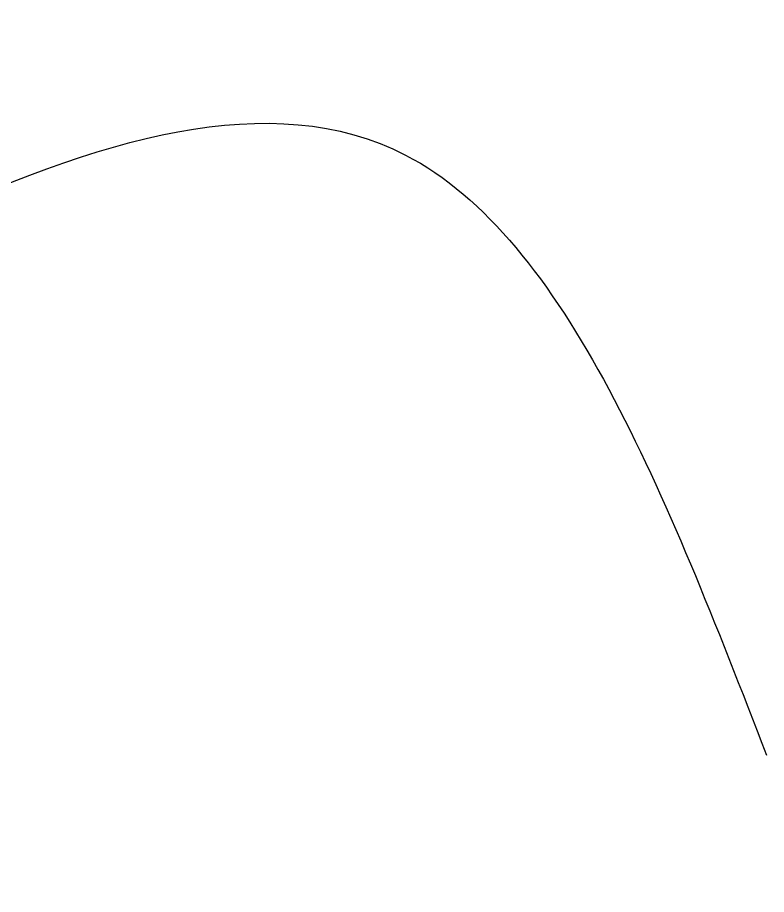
# Model space of a CAD drawing. Header units: millimetres. Extents: x -853228 to -744682, y -17776 to 32484.
# Drawn here: x -774048 to -744682, y -1881 to 32484 of the extents above; entities that cross this region are included whole.
import ezdxf
from ezdxf.xclip import XClip

# ---------------------------------------------------------------- set-up
doc = ezdxf.new("R2010")
doc.units = ezdxf.units.MM
doc.header["$XCLIPFRAME"] = 0
doc.linetypes.add('DASH', pattern=[6.35, 3.175, -3.175])
doc.layers.add('000 - WIPEOUT', color=250, linetype='Continuous')
doc.layers.add('A04_TUBE SERIES', color=2, linetype='Continuous')
doc.layers.add('Q-SPCQ', color=2, linetype='Continuous', lineweight=9)
doc.layers.add('Q-SPCQ-HDLN', color=2, linetype='DASH', lineweight=9)

# ---------------------------------------------------------------- blocks, each defined once
blk = doc.blocks.new('DPA_Speciality_PlatformScreenDoor - Length_135300-12767973-4180-01 LOWER PLATFORM LEVEL - REFLECTED CEILING PLAN')
at = {"layer": 'Q-SPCQ', "linetype": 'DASH'}
blk.add_line((1000, 1650), (134300, 1650), dxfattribs=at)
at = {"layer": 'Q-SPCQ-HDLN'}
for p, q in [((135200, 0), (-100, 0)), ((135200, -330), (-100, -330)), ((135200, -400), (-100, -400))]:
    blk.add_line(p, q, dxfattribs=at)
blk = doc.blocks.new('C-1-PP19-AR-4180-01-B_20250908-040939_EXDOWNLIGHT')
at = {"layer": 'Q-SPCQ', "rotation": 180}
blk.add_blockref('DPA_Speciality_PlatformScreenDoor - Length_135300-12767973-4180-01 LOWER PLATFORM LEVEL - REFLECTED CEILING PLAN', (27650, -3810), dxfattribs=at)
blk = doc.blocks.new('*U886')
blk.add_wipeout([(-25, 0), (25, 0), (25, 67400), (-25, 67400)]).dxf.layer = '000 - WIPEOUT'
at = {"layer": 'A04_TUBE SERIES', "color": 0}
blk.add_lwpolyline([(-25, 0), (25, 0), (25, 67400), (-25, 67400)], close=True, dxfattribs=at)
blk.add_attdef('EXTR.OVL-LENGTH_', (-25, -59), '', height=5)
blk = doc.blocks.new('*U887')
blk.add_wipeout([(-25, 0), (25, 0), (25, 67400), (-25, 67400)]).dxf.layer = '000 - WIPEOUT'
at = {"layer": 'A04_TUBE SERIES', "color": 0}
blk.add_lwpolyline([(-25, 0), (25, 0), (25, 67400), (-25, 67400)], close=True, dxfattribs=at)
blk.add_attdef('EXTR.OVL-LENGTH_', (-25, -59), '', height=5)
blk = doc.blocks.new('*U888')
blk.add_wipeout([(-25, 0), (25, 0), (25, 67400), (-25, 67400)]).dxf.layer = '000 - WIPEOUT'
at = {"layer": 'A04_TUBE SERIES', "color": 0}
blk.add_lwpolyline([(-25, 0), (25, 0), (25, 67400), (-25, 67400)], close=True, dxfattribs=at)
blk.add_attdef('EXTR.OVL-LENGTH_', (-25, -59), '', height=5)
blk = doc.blocks.new('*U889')
blk.add_wipeout([(-25, 0), (25, 0), (25, 67400), (-25, 67400)]).dxf.layer = '000 - WIPEOUT'
at = {"layer": 'A04_TUBE SERIES', "color": 0}
blk.add_lwpolyline([(-25, 0), (25, 0), (25, 67400), (-25, 67400)], close=True, dxfattribs=at)
blk.add_attdef('EXTR.OVL-LENGTH_', (-25, -59), '', height=5)
blk = doc.blocks.new('*U986')
blk.add_lwpolyline([(-107450, -550), (27650, -550), (27650, -3480), (-107450, -3480)], close=True)
at = {"layer": 'A04_TUBE SERIES', "linetype": 'ByBlock', "rotation": 270}
for name, p in [('*U887', (-39850, -615)), ('*U886', (-39850, -865)), ('*U889', (-39850, -3165)), ('*U888', (-39850, -3415))]:
    blk.add_blockref(name, p, dxfattribs=at)

msp = doc.modelspace()

# ---------------------------------------------------------------- block references
ref = msp.add_blockref('*U986', (-744682, 3579))
XClip(ref).set_block_clipping_path([(-104690.1238047113, -9620.0077451946), (-34092.6543255158, 14393.0014498748)])

# ---------------------------------------------------------------- next in the draw order: linework, layer by layer
msp.add_spline([(-835882, 3579), (-801682, 12088), (-758836, 27097), (-744682, 3579)], degree=3)

# ---------------------------------------------------------------- next in the draw order: block references
ref = msp.add_blockref('C-1-PP19-AR-4180-01-B_20250908-040939_EXDOWNLIGHT', (-744682, 3579))
XClip(ref).set_block_clipping_path([(-104690.1238047113, -9620.0077451946), (-34092.6543255158, 14393.0014498748)])

doc.saveas('drawing.dxf')
